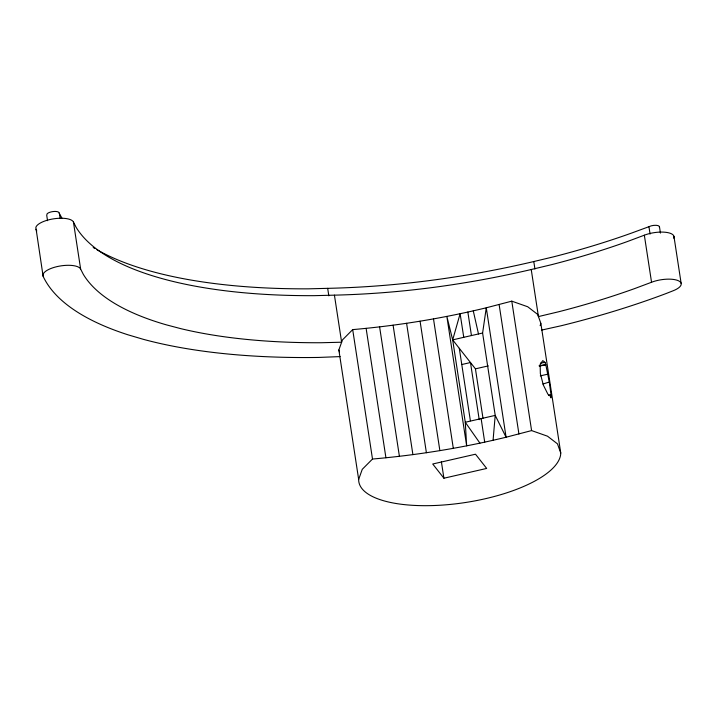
<?xml version="1.0" encoding="UTF-8"?>
<svg xmlns="http://www.w3.org/2000/svg" width="717" height="717" viewBox="0 0 717 717"><rect width="100%" height="100%" fill="white"/><g stroke="black" fill="none" stroke-linecap="round" stroke-linejoin="round"><path stroke-width="1.08" d="M493.072 440.274L495.214 415.394L482.604 333.029L486.278 307.79L511.786 301.158L527.712 306.759L537.66 314.413L540.842 323.286L560.757 453.027A102.074 36.746 -8.7 0 1 459.095 503.415A102.074 36.746 -8.7 0 1 358.661 479.413L338.854 349.977L342.457 339.903L352.692 329.614C397.684 325.679 442.38 318.42 486.278 307.79L506.085 437.227C462.196 447.865 417.491 455.107 372.499 459.041L362.255 469.33L358.661 479.413M452.678 339.903L460.117 313.723L463.756 337.304L452.678 339.903L465.279 422.268L466.659 445.84L446.852 316.403L452.678 339.903L475.434 368.843L482.989 418.262M540.134 325.661L540.842 323.6M659.38 227.28A6.202 2.232 -8.7 0 0 651.251 225.837L632.233 232.837A383.057 137.897 -8.7 0 1 553.56 256.829L533.789 261.544C466.265 277.416 397.039 286.782 327.678 288.342L308.427 288.834A382.851 137.825 -8.7 0 1 96.768 249.606M673.72 238.196A19.072 6.865 -8.7 0 0 665.313 232.254A19.072 6.865 -8.7 0 0 644.341 235.194L627.393 241.539A370.008 133.201 -8.7 0 1 551.427 264.707L531.234 269.52C466.749 284.604 400.651 293.567 334.427 295.153L314.252 295.664A370.008 133.201 -8.7 0 1 76.101 227.262L73.439 222.037A19.162 6.901 -8.7 0 0 54.169 218.748A19.162 6.901 -8.7 0 0 35.85 227.432L43.119 276.314A408.287 146.985 -8.7 0 0 128.128 334.848L143.382 339.338A408.287 146.985 -8.7 0 0 318.545 357.442L340.127 356.6M541.613 330.089L561.097 325.769A408.287 146.985 -8.7 0 0 666.416 293.414L673.129 290.77A19.072 6.865 -8.7 0 0 677.825 280.49A19.072 6.865 -8.7 0 0 651.547 282.256L634.599 288.601A370.008 133.201 -8.7 0 1 558.633 311.77L538.44 316.582L531.234 269.52M542.93 384.043L549.276 382.018L545.807 364.729L545.001 362.345L542.769 360.633L540.152 364.272L540.358 373.584L543.325 385.02L547.905 394.207L550.136 395.918L550.88 397.863L551.068 394.888L549.276 382.018M548.935 395.515L551.068 394.888L548.899 395.381M479.924 443.151L465.279 422.268L495.214 415.394L506.085 437.227L531.593 430.585L547.519 436.196L557.467 443.85L560.757 453.027M461.927 364.496L470.477 362.542L479.216 419.642M475.434 368.843L488.259 365.903M540.304 375.878L547.896 374.14M443.913 478.221L486.682 468.434L475.496 454.211L432.727 463.998L443.913 478.221L441.376 461.676M463.756 337.304L482.604 333.029M539.265 366.181L545.807 364.729L539.157 365.598M540.636 363.143L545.001 362.345M61.922 218.067L58.597 212.178A6.292 2.268 -8.7 0 0 52.735 211.605A6.292 2.268 -8.7 0 0 47.098 213.827L46.73 215.333L47.546 220.684M73.439 222.037L80.645 269.108L83.306 274.324A370.008 133.201 -8.7 0 0 166.416 324.864L180.702 328.628A370.008 133.201 -8.7 0 0 321.458 342.735L341.624 342.215L334.427 295.153M338.854 349.977L339.526 351.859M473.265 310.846L478.49 333.97M673.944 236.359L681.15 283.43M659.452 226.68L660.438 233.097M648.93 226.59L650.077 234.074M644.341 235.194L651.547 282.256M533.789 261.544L534.936 269.027M511.786 301.158L531.593 430.585M499.122 304.555L518.929 433.991M467.851 312.029L471.445 335.565M481.134 418.629L484.71 442.138M459.292 348.31L470.388 420.798M433.498 318.904L453.305 448.331M420.072 321.198L439.871 450.626M406.593 323.295L426.4 452.723M393.095 325.186L412.902 454.623M379.598 326.871L399.405 456.308M366.118 328.35L385.925 457.778M352.692 329.614L372.499 459.041M327.678 288.342L328.825 295.834M59.332 212.976L60.147 218.326M43.119 276.314L43.056 274.494A19.162 6.901 -8.7 0 1 61.366 265.81A19.162 6.901 -8.7 0 1 80.645 269.108M36.773 231.017A408.287 146.985 -8.7 0 1 35.913 229.243M94.967 248.557A382.851 137.825 -8.7 0 1 93.201 247.49"/></g></svg>
